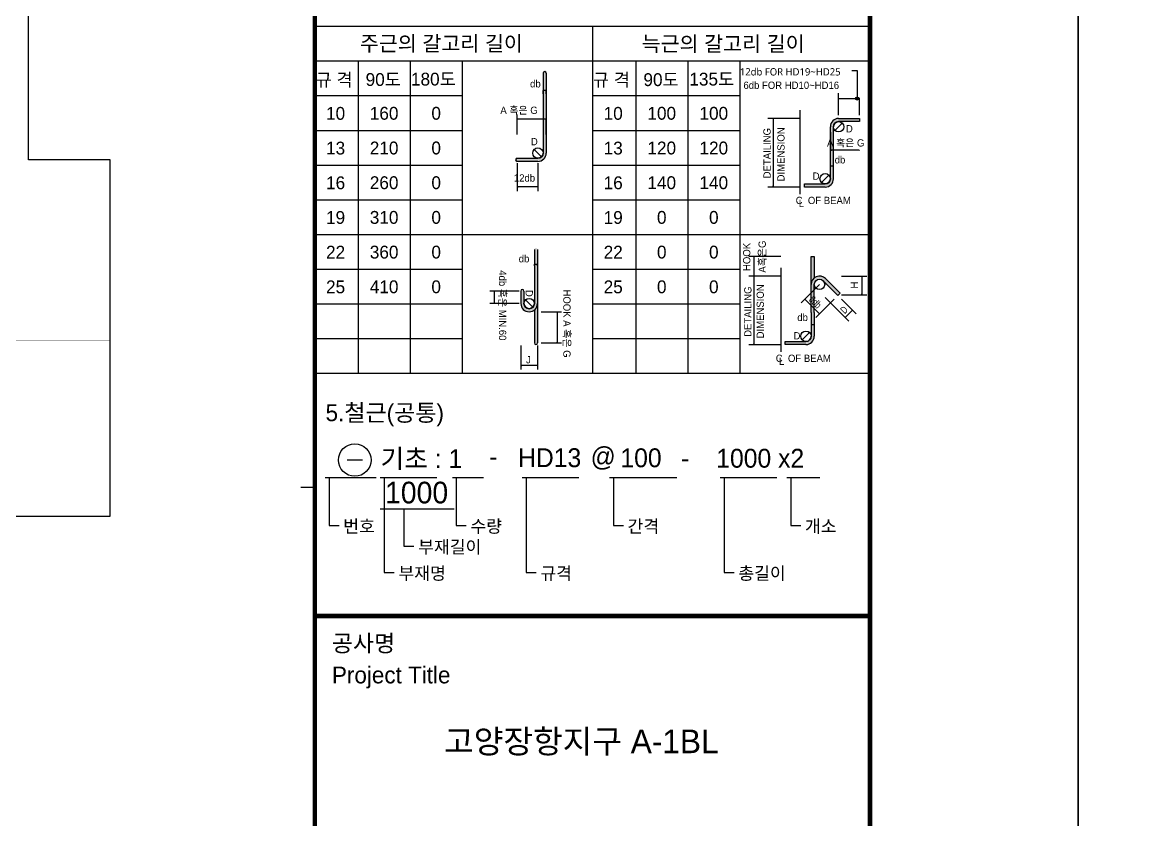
# Model space of a CAD drawing. Header units: millimetres. Extents: x 262481 to 2519995, y -394348 to 364571.
# Drawn here: x 507813 to 517333, y -177131 to -170422 of the extents above; entities that cross this region are included whole.
import ezdxf
from ezdxf.enums import TextEntityAlignment as Align

# ---------------------------------------------------------------- set-up
doc = ezdxf.new("R2010")
doc.units = ezdxf.units.MM
doc.header["$LTSCALE"] = 65
doc.layers.get('Defpoints').update_dxf_attribs({"color": 145})
doc.layers.add('XREBAR', color=1, linetype='Continuous')
doc.layers.add('버림', color=8, linetype='Continuous')
doc.styles.add('ARIAL', font='malgun.ttf')
doc.styles.add('HYULL', font='Dotum.ttf')
doc.styles.add('XRebarSheet', font='Hmkmrhd_0.ttf')
doc.dimstyles.new('NDIM', dxfattribs={"dimtxt": 3, "dimasz": 1.5, "dimexe": 2, "dimexo": 2, "dimgap": 1, "dimtad": 1, "dimdec": 0, "dimdsep": 46, "dimlunit": 6, "dimtxsty": 'ARIAL', "dimblk": 'DOT', "dimcen": 1, "dimclrd": 256, "dimclre": 7, "dimclrt": 3, "dimadec": 0, "dimazin": 0, "dimtfac": 1, "dimtdec": 0, "dimtix": 1, "dimtmove": 2, "dimatfit": 3, "dimldrblk": 'DOT', "dimfxl": 0, "dimtvp": 1, "dimtolj": 1, "dimlwd": -1, "dimlwe": -1, "dimarcsym": 0})

# ---------------------------------------------------------------- blocks, each defined once
blk = doc.blocks.new('_Dot')
at = {"color": 0, "linetype": 'ByBlock', "lineweight": -2}
blk.add_line((-0.5, 0), (-1, 0), dxfattribs=at)
at = {"color": 0, "linetype": 'ByBlock', "const_width": 0.5}
blk.add_lwpolyline([(-0.25, 0, 1), (0.25, 0, 1)], format="xyb", close=True, dxfattribs=at)
blk = doc.blocks.new('*D12')
at = {"color": 7, "transparency": 16777216}
for p, q in [((80431.86100841768, 20451.32211079024), (80431.86100841768, 20463.43033832847)), ((80476.69513445534, 20451.32211079024), (80476.69513445534, 20463.43033832847))]:
    blk.add_line(p, q, dxfattribs=at)
at = {"transparency": 16777216}
blk.add_line((80433.36100841768, 20461.43033832847), (80475.19513445534, 20461.43033832847), dxfattribs=at)
at = {"layer": 'Defpoints', "color": 0, "transparency": 16777216}
for p in [(80431.86100841768, 20449.32211079024), (80476.69513445534, 20461.43033832847), (80476.69513445534, 20449.32211079024)]:
    blk.add_point(p, dxfattribs=at)
at = {"transparency": 16777216, "xscale": 1.5, "yscale": 1.5, "zscale": 1.5, "rotation": 180}
blk.add_blockref('_Dot', (80431.86100841768, 20461.43033832847), dxfattribs=at)
at = {"transparency": 16777216, "xscale": 1.5, "yscale": 1.5, "zscale": 1.5}
blk.add_blockref('_Dot', (80476.69513445534, 20461.43033832847), dxfattribs=at)
blk = doc.blocks.new('*D13')
at = {"color": 7, "transparency": 16777216}
for p, q in [((76172.00592059758, 19023.7888496246), (76172.00592059758, 19045.34103083148)), ((76216.84004663781, 19023.7888496246), (76216.84004663781, 19045.34103083148))]:
    blk.add_line(p, q, dxfattribs=at)
at = {"transparency": 16777216}
blk.add_line((76215.34004663781, 19043.34103083148), (76173.50592059758, 19043.34103083148), dxfattribs=at)
at = {"layer": 'Defpoints', "color": 0, "transparency": 16777216}
for p in [(76172.00592059758, 19043.34103083148), (76172.00592059758, 19021.7888496246), (76216.84004663781, 19021.7888496246)]:
    blk.add_point(p, dxfattribs=at)
at = {"transparency": 16777216, "xscale": 1.5, "yscale": 1.5, "zscale": 1.5, "rotation": 180}
blk.add_blockref('_Dot', (76172.00592059758, 19043.34103083148), dxfattribs=at)
at = {"transparency": 16777216, "xscale": 1.5, "yscale": 1.5, "zscale": 1.5}
blk.add_blockref('_Dot', (76216.84004663781, 19043.34103083148), dxfattribs=at)
blk = doc.blocks.new('*D14')
at = {"transparency": 16777216}
blk.add_line((80157.61467085977, 18181.264070873), (80199.44879690022, 18181.264070873), dxfattribs=at)
at = {"layer": 'Defpoints', "color": 0, "transparency": 16777216}
for p in [(80156.11467085977, 18181.264070873), (80200.94879690022, 18181.264070873), (80200.94879690022, 18181.264070873)]:
    blk.add_point(p, dxfattribs=at)
at = {"transparency": 16777216, "xscale": 1.5, "yscale": 1.5, "zscale": 1.5, "rotation": 180}
blk.add_blockref('_Dot', (80156.11467085977, 18181.264070873), dxfattribs=at)
at = {"transparency": 16777216, "xscale": 1.5, "yscale": 1.5, "zscale": 1.5}
blk.add_blockref('_Dot', (80200.94879690022, 18181.264070873), dxfattribs=at)
blk = doc.blocks.new('xdfndgns')
at = {"color": 3, "linetype": 'ByBlock'}
blk.add_lwpolyline([(18330.00000000023, 1.629814505577087e-09), (21330.00000000023, 1.629814505577087e-09), (21330.00000000023, 1785), (24535.00000000047, 1785), (24535.00000000047, -2.095475792884827e-09), (27435.00000000047, -2.095475792884827e-09), (27435.00000000047, -600.0000000018626), (38160.00000000047, -600.0000000018626), (38160.00000000047, 2399.999999999476), (37075.00000000035, 2399.999999999476), (37075.00000000035, 6349.999999999534), (38159.99999999895, 6349.999999999534), (38159.99999999895, 9349.999999999534), (37474.99999999977, 9349.999999999534), (37474.99999999977, 13090.0000000007), (38159.99999999977, 13090.0000000007), (38159.99999999977, 16090.0000000007), (36725.00000000047, 16090.0000000007), (36725.00000000047, 19830.0000000007), (38160.0000000014, 19830.00000000064), (38160.0000000014, 22830.00000000064)], dxfattribs=at)
blk = doc.blocks.new('dhs_sheet2e')
h = blk.add_hatch(color=256)
edge = h.paths.add_edge_path()
edge.add_line((76298.96125336015, 21796.96976582365), (76298.96125336015, 20646.22719745009))
edge.add_arc((76224.2377099595, 20646.22719745009), 74.72354340071345, -90, 0, ccw=False)
edge.add_line((76224.2377099595, 20571.50365404936), (75925.34353635658, 20571.50365404936))
edge.add_arc((75925.34353635658, 20549.0865910291), 22.41706302021403, 90, 270)
edge.add_line((75925.34353635658, 20526.6695280089), (76224.2377099595, 20526.6695280089))
edge.add_arc((76224.2377099595, 20646.22719745009), 119.5576694411415, 270, 360)
edge.add_line((76343.79537940037, 20646.22719745009), (76343.79537940037, 21796.96976582365))
edge.add_arc((76321.3783163802, 21796.96976582365), 22.41706302021403, 0, 180)
blk.add_hatch(color=256).paths.add_polyline_path([(80850.31285145902, 21144.25106441687), (80551.41867785878, 21144.25106441687, 0.4142135623730951), (80431.86100841768, 21024.69339497588), (80431.86100841768, 20621.18626061187), (80431.86100841768, 20277.45796096875, -0.4142135623730951), (80357.13746501692, 20202.73441756787), (80058.243291414, 20202.73441756787), (80058.243291414, 20157.90029152745), (80357.13746501692, 20157.90029152745, 0.4142135623730951), (80476.69513445534, 20277.45796096875), (80476.69513445534, 20621.18626061187), (80476.69513445534, 21024.69339497588, -0.4142135623731351), (80551.41867785878, 21099.41693837644), (80850.31285145902, 21099.41693837644)])
h = blk.add_hatch(color=256)
h.paths.add_polyline_path([(76216.84004663781, 18481.24775142031, -0.2277350772923697), (76172.00592059758, 18387.91807562573), (76172.00592059758, 17913.34882157488, 1), (76216.84004663781, 17913.34882157488)])
h.paths.add_polyline_path([(76216.84004663781, 19258.37260278512, 1), (76172.00592059758, 19258.37260278512), (76172.00592059758, 18481.24775142031, -0.1833617738407096), (76153.19361842691, 18431.67415923174, -0.6790835972282501), (76150.11990144989, 18423.92681456279, -0.2067220824319014), (76146.85596938524, 18425.33651018766, -0.6466922135495062), (76022.5588337963, 18481.24775142031), (76022.5588337963, 18660.58425558201, 1), (75977.72470775573, 18660.58425558201), (75977.72470775573, 18481.24775142031, 1), (76216.84004663781, 18481.24775142031)])
h.paths.add_polyline_path([(76153.19361842691, 18431.67415923174, -0.03001350911933745), (76146.85596938524, 18425.33651018766, 0.2067220824319014), (76150.11990144989, 18423.92681456279, 0.6790835972282501)], flags=17)
h = blk.add_hatch(color=256)
h.paths.add_polyline_path([(80200.94879690022, 19160.1424894222), (80156.11467085977, 19160.1424894222), (80156.11467085977, 18756.6353550585, -0.2277350772923693), (80200.94879690022, 18849.96503085256)])
h.paths.add_polyline_path([(80156.11467085977, 18756.6353550585), (80156.11467085977, 18353.12822069463), (80156.11467085977, 18009.39992105134, -0.4142135623730951), (80081.391127459, 17934.67637765064), (79782.4969538562, 17934.67637765064), (79782.4969538562, 17889.84225161021), (80081.391127459, 17889.84225161021, 0.4142135623730703), (80200.94879690022, 18009.39992105134), (80200.94879690022, 18353.12822069463), (80200.94879690022, 18756.6353550585, -0.6681786379193408), (80328.50986455323, 18809.47287931142), (80539.85996156314, 18598.12278229982), (80571.56247611658, 18629.82529685157), (80360.21237910422, 18841.1753938632, 0.6681786379194261)])
at = {"color": 7, "ltscale": 2}
for p, q in [((73013.07955152483, 22471.61249064832), (81003.56706638809, 22471.61249064832)), ((77008.32330895658, 22471.61249064832), (77008.32330895623, 17477.55779385878)), ((73013.07955152483, 21972.20702096939), (81003.56706638809, 21972.20702096939)), ((73637.33638862357, 21972.20702096939), (73637.33638862323, 17477.55779385878)), ((74386.4445931419, 21972.20702096939), (74386.44459314167, 17477.55779385878)), ((75135.55279766046, 21972.20702096939), (75135.55279766023, 17477.55779385878)), ((77632.58014605532, 21972.20702096939), (77632.58014605497, 17477.55779385878)), ((78381.68835057365, 21972.20702096939), (78381.68835057341, 17477.55779385878)), ((79130.79655509209, 21972.20702096939), (79130.79655509186, 17477.55779385878)), ((73013.07955152483, 21472.80155129044), (75135.55279766046, 21472.80155129044)), ((77008.32330895646, 21472.80155129044), (79130.79655509209, 21472.80155129044)), ((75135.55279766023, 19475.1796725746), (77008.32330895646, 19475.17967257448)), ((79130.79655509186, 19475.1796725746), (81003.56706638809, 19475.17967257448)), ((73013.07955152495, 17477.55779385866), (81003.5670663882, 17477.55779385866))]:
    blk.add_line(p, q, dxfattribs=at)
for p, q in [((80742.80229946389, 21835.29825932664), (80817.52584286209, 21835.29825932664)), ((80817.52584286209, 21835.29825932664), (80817.52584286209, 21432.53723333863)), ((76298.96125336015, 21796.96976582365), (76298.96125336015, 20646.22719745009)), ((76343.79537940037, 21796.96976582365), (76343.79537940037, 20646.22719745009)), ((80553.29144837009, 21432.53723333863), (80848.44008094759, 21432.53723333863)), ((79607.92027413647, 21142.37829390558), (79607.92027413647, 20159.77306203873)), ((80431.86100841768, 20277.45796096875), (80431.86100841768, 21024.69339497588)), ((80476.69513445534, 20277.45796096875), (80476.69513445534, 21024.69339497588)), ((80498.58115360374, 20971.85587072276), (80604.25620211114, 21077.53091922868)), ((80551.41867785878, 21144.25106441687), (80850.31285145902, 21144.25106441687)), ((80850.31285145902, 21099.41693837644), (80551.41867785878, 21099.41693837644)), ((80850.31285145902, 21144.25106441687), (80850.31285145902, 21099.41693837644)), ((76277.07523421233, 20593.38967319761), (76171.40018570656, 20699.06472170251)), ((80835.33068736875, 20687.76223896944), (80431.86100841768, 20687.76223896944)), ((75925.34353635658, 20571.50365404936), (76224.2377099595, 20571.50365404936)), ((76224.2377099595, 20526.6695280089), (75925.34353635658, 20526.6695280089)), ((80058.243291414, 20202.73441756787), (80357.13746501692, 20202.73441756787)), ((80058.243291414, 20157.90029152745), (80058.243291414, 20202.73441756787)), ((80304.29994076188, 20224.62043671566), (80409.97498926928, 20330.29548522155)), ((80357.13746501692, 20157.90029152745), (80058.243291414, 20157.90029152745)), ((76172.00592059758, 19258.37260278512), (76172.00592059758, 18481.24775142031)), ((76216.84004663781, 19258.37260278512), (76216.84004663781, 18481.24775142031)), ((79332.17393658124, 19158.26971891089), (79332.17393658124, 18878.06579501095)), ((79332.17393658124, 18874.32025398835), (79332.17393658124, 17887.35865410374)), ((80156.11467085977, 18353.12822069463), (80156.11467085977, 18756.6353550585)), ((80200.94879690022, 18353.12822069463), (80200.94879690022, 18756.6353550585)), ((80328.50986455323, 18809.47287931145), (80539.85996156314, 18598.12278229982)), ((80360.21237910422, 18841.1753938632), (80571.56247611658, 18629.8252968516)), ((80883.42086264899, 18874.32025398835), (80883.42086264899, 18609.06103876836)), ((75592.11588985485, 18659.08603917298), (75592.11588985485, 18482.74596782937)), ((75977.72470775573, 18660.58425558204), (75977.72470775573, 18481.24775142031)), ((76022.5588337963, 18660.58425558204), (76022.5588337963, 18481.24775142031)), ((80357.73740677221, 18568.89524008112), (80698.5049591955, 18228.12768765743)), ((80539.85996156314, 18598.12278229982), (80571.56247611658, 18629.8252968516)), ((76150.11990144989, 18428.4102271653), (76044.44485294388, 18534.08527567016)), ((80065.64649201825, 18543.96100931894), (80274.34809157439, 18335.25940976347)), ((76502.40118507156, 18360.19186556753), (76502.40118507156, 17914.84703798391)), ((80156.11467085977, 18353.12822069463), (80156.11467085977, 18009.39992105137)), ((80200.94879690022, 18353.12822069463), (80200.94879690022, 18009.39992105137)), ((80749.88580984785, 18385.44843656229), (80646.85925879923, 18282.42188551271)), ((79782.4969538562, 17889.84225161024), (79782.4969538562, 17934.67637765067)), ((79782.4969538562, 17934.67637765067), (80081.391127459, 17934.67637765067)), ((80028.55360320397, 17956.56239679843), (80134.22865171148, 18062.23744530429)), ((80081.391127459, 17889.84225161024), (79782.4969538562, 17889.84225161024)), ((76215.3418302288, 17590.39332109163), (75979.22292416473, 17590.39332109163))]:
    blk.add_line(p, q)
at = {"color": 1}
for p, q in [((76298.96125336015, 21500.97193801258), (76298.96125336015, 21548.42724075032)), ((76342.29537940049, 21546.42724075032), (76300.46125336015, 21546.42724075032)), ((76343.79537940037, 21500.97193801258), (76343.79537940037, 21548.42724075032)), ((75925.34353635658, 20915.99426267779), (75925.34353635658, 21199.59552371025)), ((75926.8417527657, 21139.6668673488), (76342.29716299137, 21139.6668673488)), ((75925.3435363567, 20500.06555519704), (75925.3435363567, 20098.93728323156)), ((76224.2377099595, 20500.06555519704), (76224.2377099595, 20098.93728323156)), ((76222.73949355038, 20158.86593959306), (75926.8417527657, 20158.86593959306))]:
    blk.add_line(p, q, dxfattribs=at)
at = {"color": 7}
for p, q in [((80551.41867785878, 21191.5822178057), (80551.41867785878, 21507.44805379049)), ((80850.31285145902, 21191.5822178057), (80850.31285145902, 21435.03426068701)), ((76343.79537940037, 20915.99426267779), (76343.79537940037, 21141.66448922752)), ((79995.96742934501, 21144.25106441687), (79533.00945368467, 21144.25106441687)), ((80431.86100841768, 20947.47282422663), (80431.86100841768, 20685.26521162107)), ((79995.96742934501, 20157.90029152745), (79533.00945368467, 20157.90029152745)), ((79720.22109178454, 19160.1424894222), (79257.47614557657, 19160.1424894222)), ((79720.22109178454, 18876.19302449963), (79257.47614557657, 18876.19302449963)), ((79720.22109178454, 18876.19302449963), (79257.47614557657, 18876.19302449963)), ((80273.90667533001, 18754.86969008759), (80011.35229416448, 18492.31530892127)), ((80591.11424240423, 18876.19302449963), (80958.33168310078, 18876.19302449963)), ((75953.0794787833, 18660.58425558204), (75532.18723349331, 18660.58425558204)), ((80591.11424240423, 18607.18826825707), (80958.33168310078, 18607.18826825707)), ((75953.0794787833, 18481.24775142031), (75532.18723349331, 18481.24775142031)), ((80485.25677234237, 18543.51959307588), (80222.70239117683, 18280.9652119095)), ((80488.78810228407, 18437.84454457002), (80698.50495919702, 18228.12768765903)), ((80594.46315078903, 18543.51959307591), (80804.18000770197, 18333.80273616491)), ((76270.59111721825, 18361.69008197656), (76562.32984143321, 18361.69008197653)), ((76270.59111721825, 17913.34882157488), (76562.32984143321, 17913.34882157488)), ((75977.72470775573, 17876.89445714964), (75977.72470775573, 17530.46466473016)), ((76216.84004663781, 17876.89445714964), (76216.84004663781, 17530.46466473016)), ((79720.22109178454, 17885.48588359245), (79257.47614557657, 17885.48588359245)), ((73477.56704179326, 16230.46617143872), (73697.04801720916, 16230.46617143872)), ((73013.07955152506, 15831.15401352596), (72813.31736365356, 15831.15401352596))]:
    blk.add_line(p, q, dxfattribs=at)
at = {"linetype": 'Continuous'}
for p, q in [((79998.46445669339, 20053.28733076644), (79998.46445669339, 21263.80873385802)), ((79722.71811913291, 17785.22929084924), (79722.71811913291, 18995.75069394076))]:
    blk.add_line(p, q, dxfattribs=at)
at = {"color": 4}
for p, q in [((80156.11467085977, 19160.1424894222), (80200.94879690022, 19160.1424894222)), ((80156.11467085977, 18756.6353550585), (80156.11467085977, 19160.1424894222)), ((80200.94879690022, 19160.1424894222), (80200.94879690022, 18849.96503085259)), ((76216.84004663781, 18481.24775142031), (76216.84004663781, 17913.34882157488)), ((76172.00592059758, 18387.91807562576), (76172.00592059758, 17913.34882157488))]:
    blk.add_line(p, q, dxfattribs=at)
at = {"color": 1, "ltscale": 2}
for p, q in [((73160.81900724908, 15979.59645963594), (73897.22805903864, 15979.59645963594)), ((73217.32354116312, 15979.59645963594), (73217.323541163, 15288.33423137732)), ((73955.03101223381, 15979.59645963594), (74769.10166701209, 15979.59645963594)), ((74011.53554614808, 15979.59645963594), (74011.53554614785, 14611.37912925193)), ((74991.9741642637, 15979.59645963594), (75438.05171603581, 15979.59645963594)), ((75048.47869817773, 15979.59645963594), (75048.47869817761, 15288.33423137732)), ((75998.39594837767, 15979.59645963594), (76812.46660315583, 15979.59645963594)), ((76054.9004822917, 15979.59645963594), (76054.90048229159, 14611.37912925193)), ((77253.2058876775, 15979.59645963594), (78222.28100755194, 15979.59645963594)), ((77309.71042159153, 15979.59645963594), (77309.71042159142, 15288.33423137732)), ((78846.88847967994, 15979.59645963594), (79660.95913445821, 15979.59645963594)), ((78903.39301359409, 15979.59645963594), (78903.39301359397, 14611.37912925193)), ((79804.81345207547, 15979.59645963594), (80281.23050952458, 15979.59645963594)), ((79861.3179859895, 15979.59645963594), (79861.3179859895, 15288.33423137732)), ((73955.03101223381, 15525.48245593559), (75020.42789345363, 15525.48245593559)), ((74295.98415611987, 15525.48245593559), (74295.98415611975, 14991.10093580576)), ((73217.323541163, 15288.33423137732), (73361.29802923242, 15288.33423137732)), ((75048.47869817761, 15288.33423137732), (75192.45318624692, 15288.33423137732)), ((77309.71042159142, 15288.33423137732), (77453.68490966083, 15288.33423137732)), ((79861.3179859895, 15288.33423137732), (80005.2924740588, 15288.33423137732)), ((74295.98415611975, 14991.10093580576), (74439.95864418906, 14991.10093580576)), ((74011.53554614796, 14611.37912925193), (74155.51003421727, 14611.37912925193)), ((76054.90048229159, 14611.37912925193), (76198.87497036089, 14611.37912925193)), ((78903.39301359397, 14611.37912925193), (79047.36750166328, 14611.37912925193))]:
    blk.add_line(p, q, dxfattribs=at)
at = {"color": 7}
blk.add_lwpolyline([(83999.99988446198, 0.0006247031269595027), (83999.99988446198, 59329.37042256282), (-0.000115538015961647, 59329.37042256282), (-0.000115538015961647, 0.0006247031269595027)], close=True, dxfattribs=at)
at = {"color": 30, "const_width": 64.92271105826397}
blk.add_lwpolyline([(81003.56706638832, 57331.748543847), (2996.432702535763, 57331.748543847), (2996.432702535763, 1997.622503418941), (81003.56706638832, 1997.622503418941)], close=True, dxfattribs=at)
for points in [[(73013.07955152506, 1997.622503418941), (73013.07955152506, 57331.748543847)], [(73013.07955152506, 13983.35377571383), (81003.56706638832, 13983.35377571383)]]:
    blk.add_lwpolyline(points, dxfattribs=at)
for centre, radius in [((80817.52584286232, 21432.53723333863), 22.41706302021403), ((80817.52584286232, 21432.53723333863), 11.20853151010702), ((80551.41867785878, 21024.69339497588), 74.72354340071345), ((80604.25620211114, 21077.53091922868), 4.483412604042807), ((80498.58115360374, 20971.85587072276), 4.483412604042807), ((76171.40018570656, 20699.06472170251), 4.483412604042807), ((76277.07523421233, 20593.38967319761), 4.483412604042807), ((80357.13746501692, 20277.45796096875), 74.72354340071345), ((80304.29994076188, 20224.62043671566), 4.483412604042807), ((80409.97498926928, 20330.29548522155), 4.483412604042807), ((80275.67234030087, 18756.6353550585), 74.72354340071345), ((76044.44485294388, 18534.08527567016), 4.483412604042807), ((76150.11990144989, 18428.4102271653), 4.483412604042807), ((80081.391127459, 18009.39992105137), 74.72354340071345), ((80134.22865171148, 18062.23744530429), 4.483412604042807), ((80028.55360320397, 17956.56239679843), 4.483412604042807)]:
    blk.add_circle(centre, radius)
at = {"color": 4}
for centre in [(76224.2377099595, 20646.22719745009), (76097.28237719694, 18481.24775142031)]:
    blk.add_circle(centre, 74.72354340071345, dxfattribs=at)
at = {"color": 7, "linetype": 'Continuous'}
blk.add_circle((73588.42543202534, 16228.70975364951), 234.0963139120095, dxfattribs=at).dxf.unprotected_set("ltscale", 0)
for centre, radius, start, end in [((76321.3783163802, 21796.96976582365), 22.41706302021403, 0, 180), ((80551.41867785878, 21024.69339497588), 119.5576694411415, 90, 180), ((80551.41867785878, 21024.69339497588), 74.72354340071345, 90, 180), ((75925.34353635658, 20549.0865910291), 22.41706302021403, 90, 270), ((76224.2377099595, 20646.22719745009), 119.5576694411415, 270, 0), ((76224.2377099595, 20646.22719745009), 74.72354340071345, 270, 0), ((80357.13746501692, 20277.45796096875), 74.72354340071345, 270, 0), ((80357.13746501692, 20277.45796096875), 119.5576694411415, 270, 0), ((80275.67234030087, 18756.6353550585), 119.5576694411415, 45.00000000206936, 180), ((76000.14177077578, 18660.58425558204), 22.41706302021403, 0, 180), ((76097.28237719694, 18481.24775142031), 119.5576694411415, 180, 0), ((76097.28237719694, 18481.24775142031), 74.72354340071345, 180, 0), ((80081.391127459, 18009.39992105137), 119.5576694411415, 270, 0), ((80081.391127459, 18009.39992105137), 74.72354340071345, 270, 0)]:
    blk.add_arc(centre, radius, start, end)
at = {"color": 4}
blk.add_arc((76194.42298361775, 17913.34882157488), 22.41706302021403, 180, 0, dxfattribs=at)
at = {"color": 1, "rotation": 180}
for p, xscale, yscale, zscale in [((76298.96125336015, 21546.42724075032), 1.5, 1.5, 1.5), ((75925.34353635658, 21139.6668673488), 11.98573127229489, 11.98573127229489, 11.98573127229489), ((75925.3435363567, 20158.86593959306), 11.98573127229489, 11.98573127229489, 11.98573127229489)]:
    blk.add_blockref('_Dot', p, dxfattribs=dict(at, xscale=xscale, yscale=yscale, zscale=zscale))
at = {"color": 1}
for p, xscale, yscale, zscale in [((76343.79537940037, 21546.42724075032), 1.5, 1.5, 1.5), ((76343.79537940037, 21139.6668673488), 1.498216409036861, 1.498216409036861, 1.498216409036861), ((76224.2377099595, 20158.86593959306), 11.98573127229489, 11.98573127229489, 11.98573127229489)]:
    blk.add_blockref('_Dot', p, dxfattribs=dict(at, xscale=xscale, yscale=yscale, zscale=zscale))
for p, xscale, yscale, zscale, rotation in [((80551.41867785878, 21432.53723333863), 14.98216409036861, 14.98216409036861, 14.98216409036861, 180), ((79607.92027413636, 21144.25106441687), 14.98216409036861, 14.98216409036861, 14.98216409036861, 90), ((80431.86100841791, 20687.76223896944), 14.98216409036861, 14.98216409036861, 14.98216409036861, 180), ((79607.92027413636, 20157.90029152745), 14.98216409036861, 14.98216409036861, 14.98216409036861, 270), ((79332.173936581, 19160.1424894222), 14.98216409036861, 14.98216409036861, 14.98216409036861, 90), ((79332.173936581, 18876.1930244996), 14.98216409036861, 14.98216409036861, 14.98216409036861, 90), ((79332.17393658124, 18876.19302449963), 1.872770511296076, 1.872770511296076, 1.872770511296076, 270), ((80883.42086264887, 18876.1930244996), 14.98216409036861, 14.98216409036861, 14.98216409036861, 90), ((75592.11588985473, 18660.58425558204), 11.98573127229489, 11.98573127229489, 11.98573127229489, 90), ((80064.02861427807, 18544.99162903486), 14.98216409036862, 14.98216409036862, 14.98216409036862, 135.0000000000825), ((80883.42086264887, 18607.18826825707), 14.98216409036861, 14.98216409036861, 14.98216409036861, 270), ((75592.11588985473, 18481.24775142031), 11.98573127229489, 11.98573127229489, 11.98573127229489, 270), ((80751.21005857573, 18386.77268529046), 14.98216409036861, 14.98216409036861, 14.98216409036861, 45.00000000025245), ((76502.40118507156, 18361.69008197656), 11.98573127229489, 11.98573127229489, 11.98573127229489, 90), ((80275.67234030284, 18333.9351610353), 14.98216409036862, 14.98216409036862, 14.98216409036862, 315.0000000000825), ((80645.53501007077, 18281.09763678457), 14.98216409036861, 14.98216409036861, 14.98216409036861, 225.0000000002524), ((76502.40118507156, 17913.34882157488), 11.98573127229489, 11.98573127229489, 11.98573127229489, 270), ((79332.173936581, 17885.48588359245), 14.98216409036861, 14.98216409036861, 14.98216409036861, 270), ((75977.72470775573, 17590.39332109163), 11.98573127229489, 11.98573127229489, 11.98573127229489, 180)]:
    blk.add_blockref('_Dot', p, dxfattribs=dict(xscale=xscale, yscale=yscale, zscale=zscale, rotation=rotation))
for p, xscale, yscale, zscale in [((80850.31285145902, 21432.53723333863), 1.872770511296076, 1.872770511296076, 1.872770511296076), ((80850.31285145925, 20687.76223896944), 14.98216409036861, 14.98216409036861, 14.98216409036861), ((76216.84004663792, 17590.39332109163), 11.98573127229489, 11.98573127229489, 11.98573127229489)]:
    blk.add_blockref('_Dot', p, dxfattribs=dict(xscale=xscale, yscale=yscale, zscale=zscale))
at = {"color": 3}
for s, height, style, p in [('주근의 갈고리 길이', 217.4691082045185, 'XRebarSheet', (73661.59451565158, 22115.6866785179)), ('늑근의 갈고리 길이', 217.4691082045185, 'XRebarSheet', (77716.38878149574, 22111.42003622386)), ('규 격', 184.8487419738407, 'XRebarSheet', (73024.73986612982, 21609.26289996036)), ('180도', 184.8487419738407, 'XRebarSheet', (74396.46216473635, 21618.27675999011)), ('규 격', 184.8487419738407, 'XRebarSheet', (77015.76379676827, 21609.29722596018)), ('135도', 184.8487419738407, 'XRebarSheet', (78402.84131680185, 21618.54028731518)), ('90도', 184.8487419738407, 'XRebarSheet', (73743.94082604197, 21612.65241209537)), ('90도', 184.8487419738407, 'XRebarSheet', (77741.8607668461, 21610.75072961528)), ('기초 : 1', 271.8363852556481, 'HYULL', (73958.24809070572, 16112.4802642877)), ('HD13', 271.8363852556481, 'HYULL', (75937.64377717325, 16126.43363300603)), ('@', 271.8363852556481, 'HYULL', (76981.89166370314, 16143.63338198003)), ('100', 271.8363852556481, 'HYULL', (77410.5005767279, 16124.89207902888)), ('1000 x2', 271.8363852556481, 'HYULL', (78789.84391008446, 16118.64509359529)), ('-', 271.8363852556481, 'HYULL', (75524.62085892621, 16143.63338198003)), ('-', 271.8363852556481, 'HYULL', (78283.30564878834, 16120.26845704819)), ('번호', 181.2242568370987, 'XRebarSheet', (73421.3991103553, 15184.80390182682)), ('수량', 181.2242568370987, 'XRebarSheet', (75252.55426736991, 15184.80390182682)), ('간격', 181.2242568370987, 'XRebarSheet', (77513.78599078371, 15184.80390182682)), ('개소', 181.2242568370987, 'XRebarSheet', (80065.39355518168, 15184.80390182682)), ('부재길이', 181.2242568370987, 'XRebarSheet', (74500.05972531193, 14887.57060625523)), ('부재명', 181.2242568370987, 'XRebarSheet', (74215.61111534014, 14507.84879970143)), ('규격', 181.2242568370987, 'XRebarSheet', (76258.97605148389, 14507.84879970143)), ('총길이', 181.2242568370987, 'XRebarSheet', (79107.46858278615, 14507.84879970143))]:
    blk.add_text(s, height=height, dxfattribs=dict(at, style=style)).set_placement(p)
for s, style, p in [('12db FOR HD19~HD25', 'ARIAL', (79128.84406839486, 21763.37363200722)), ('db', 'HYULL', (76110.58367398474, 21591.28744361247)), ('6db FOR HD10~HD16', 'HYULL', (79181.12777518085, 21570.08717019609)), ('A 혹은 G', 'HYULL', (75682.63311767566, 21210.11882506311)), ('D', 'HYULL', (80656.03163861716, 20944.652168153)), ('D', 'HYULL', (76121.82232956227, 20758.79950657571)), ('A 혹은 G', 'HYULL', (80383.99088152568, 20740.74393005302)), ('db', 'HYULL', (80494.58285478142, 20497.10695952876)), ('12db', 'HYULL', (75877.33105862979, 20236.30510163191)), ('D', 'HYULL', (80177.80096085521, 20262.80141201548)), ('C  OF BEAM', 'HYULL', (79933.34141056845, 19912.73555218196)), ('L', 'HYULL', (79978.17553660611, 19870.27210812553)), ('db', 'HYULL', (75947.1768436823, 19073.7025112336)), ('db', 'HYULL', (79955.85303065612, 18229.08733726872)), ('D', 'HYULL', (79902.0546232973, 17964.56579501092)), ('C  OF BEAM', 'HYULL', (79646.5586010617, 17640.32114424699)), ('J', 'HYULL', (76052.44825115637, 17620.34346824657)), ('L', 'HYULL', (79691.39272710215, 17597.85770019054))]:
    blk.add_text(s, height=104.8751486325803, dxfattribs=dict(style=style)).set_placement(p)
at = {"style": 'HYULL'}
for s, rotation, p in [('DETAILING', 90, (79572.82685368159, 20283.01899914548)), ('DIMENSION', 90, (79773.16771307832, 20238.90045262303)), ('A혹은G', 90, (79503.2009659484, 18925.53515425359)), ('HOOK', 90, (79280.55123917991, 18949.79930590451)), ('4db 혹은 MIN.60', 270, (75662.78553567559, 18959.93599479049)), ('DETAILING', 90, (79297.08051612368, 18001.82031664954)), ('DIMENSION', 90, (79475.34633784299, 17979.76110066823)), ('H', 90, (80828.62656146626, 18696.85652033793)), ('D', 270, (76045.39513925463, 18676.75513278964)), ('HOOK A 혹은 G', 270, (76588.81075876392, 18682.99478262066))]:
    blk.add_text(s, height=104.8751486325803, rotation=rotation, dxfattribs=at).set_placement(p)
at = {"style": 'HYULL', "width": 0.8}
for s, rotation, p in [('6db', 314.9999999979307, (80113.48923512327, 18528.33310703919)), ('D', 45.00000000206936, (80638.0712766418, 18324.26847611688))]:
    blk.add_text(s, height=104.8751486325803, rotation=rotation, dxfattribs=at).set_placement(p)
at = {"color": 7, "style": 'XRebarSheet'}
blk.add_text('5.철근(공통)', height=242.7110582639715, dxfattribs=at).set_placement((73166.97625711292, 16788.00725289475))
at = {"color": 3, "linetype": 'Continuous', "style": 'HYULL'}
e = blk.add_text('1000', height=312.128418549346, dxfattribs=at)
e.set_placement((74023.46037536487, 15760.51712582548), align=Align.MIDDLE_LEFT)
e.dxf.unprotected_set("ltscale", 0)
at = {"color": 7, "style": 'XRebarSheet'}
for s, p in [('공사명', (73258.97492570209, 13591.60632875442)), ('Project Title', (73258.97492570209, 13135.09750702613))]:
    blk.add_text(s, height=241.632342449465, dxfattribs=at).set_placement(p, align=Align.MIDDLE_LEFT)
for base, p1, p2, picture, middle in [((80476.69513445534, 20461.43033832847), (80431.86100841768, 20449.32211079024), (80476.69513445534, 20449.32211079024), '*D12', (80454.2780714365, 20461.43033832847)), ((76172.00592059758, 19043.34103083148), (76216.84004663781, 19021.7888496246), (76172.00592059758, 19021.7888496246), '*D13', (76194.4229836177, 19043.34103083148)), ((80200.94879690022, 18181.264070873), (80156.11467085977, 18181.264070873), (80200.94879690022, 18181.264070873), '*D14', (80178.53173388, 18181.264070873))]:
    dim = blk.add_linear_dim(base=base, p1=p1, p2=p2, text=' ', dimstyle='NDIM')
    dim.commit()
    dim.dimension.update_dxf_attribs({"geometry": picture, "text_midpoint": middle})

msp = doc.modelspace()

# ---------------------------------------------------------------- linework, layer by layer
at = {"color": 7, "ltscale": 2}
for p, q in [((510273.5928314736, -171329.5225986743), (511515.2396787549, -171329.5225986743)), ((512610.8104263566, -171329.5225986743), (513852.4572736378, -171329.5225986743)), ((510273.5928314736, -171621.6747980346), (511515.2396787549, -171621.6747980346)), ((512610.8104263566, -171621.6747980347), (513852.4572736378, -171621.6747980346)), ((510273.5928314736, -171913.826997395), (511515.2396787549, -171913.826997395)), ((512610.8104263566, -171913.826997395), (513852.4572736378, -171913.826997395)), ((510273.5928314736, -172205.9791967553), (511515.2396787549, -172205.9791967553)), ((512610.8104263562, -172205.9791967553), (513852.4572736378, -172205.9791967553)), ((510273.5928314736, -172498.1313961157), (511515.2396787549, -172498.1313961157)), ((512610.8104263562, -172498.1313961157), (513852.4572736378, -172498.1313961157)), ((510273.5928314736, -172790.2835954761), (511515.2396787549, -172790.2835954761)), ((512610.8104263562, -172790.2835954761), (513852.4572736378, -172790.2835954761)), ((510273.5928314736, -173082.4357948364), (511515.2396787549, -173082.4357948364)), ((512610.8104263562, -173082.4357948364), (513852.4572736378, -173082.4357948364))]:
    msp.add_line(p, q, dxfattribs=at)
at = {"layer": 'XREBAR', "color": 171, "linetype": 'Continuous', "const_width": 1}
for points in [[(504564.0942, -170533.8588916393), (504564.0942, -170533.8588916393), (505624.0942, -170533.8588916393), (505642.8442, -170528.8348442812), (505656.5701526419, -170515.1088916393), (505661.5942, -170496.3588916393), (507864.0942, -170496.3588916393), (507864.0942, -170496.3588916393)], [(504549.0942, -173133.8588916393), (504549.0942, -173133.8588916393), (505624.0942, -173133.8588916393), (505642.8442, -173128.8348442812), (505656.5701526419, -173115.1088916393), (505661.5942, -173096.3588916393), (508549.0942, -173096.3588916393), (508549.0942, -173096.3588916393)]]:
    msp.add_lwpolyline(points, dxfattribs=at).dxf.unprotected_set("ltscale", 0)

# ---------------------------------------------------------------- block references
at = {"color": 255, "xscale": 0.5849999991953608, "yscale": 0.5849999991953608, "zscale": 0.5849999991953608}
for p in [(467560.9413525807, -183598.959289541), (516700.941284991, -183598.959289541)]:
    msp.add_blockref('dhs_sheet2e', p, dxfattribs=at)
at = {"layer": '버림'}
msp.add_blockref('xdfndgns', (470389.0941980913, -180926.358905499), dxfattribs=at)

# ---------------------------------------------------------------- texts
at = {"color": 3, "style": 'XRebarSheet'}
for s, height, p in [('10', 108.1365139059755, (510448.2982030602, -171186.5043593011)), ('160', 108.1365139059755, (510856.8736185423, -171185.8015778601)), ('0', 108.1365139059755, (511295.101917583, -171185.8015778601)), ('10', 108.1365139059755, (512785.5157979432, -171186.5043593011)), ('100', 108.1365139059755, (513194.0912134254, -171185.8015778601)), ('100', 108.1365139059755, (513632.3195124659, -171185.8015778601)), ('13', 108.1365139059414, (510448.2982030602, -171478.6565586615)), ('210', 108.1365139059414, (510856.8736185423, -171477.9537772205)), ('0', 108.1365139059414, (511295.101917583, -171477.9537772205)), ('13', 108.1365139059414, (512785.5157979432, -171478.6565586615)), ('120', 108.1365139059414, (513194.0912134254, -171477.9537772205)), ('120', 108.1365139059414, (513632.3195124659, -171477.9537772205)), ('16', 108.1365139059414, (510448.2982030602, -171770.8087580218)), ('260', 108.1365139059755, (510856.8736185423, -171770.1059765809)), ('0', 108.1365139059755, (511295.101917583, -171770.1059765809)), ('16', 108.1365139059414, (512785.5157979432, -171770.8087580218)), ('140', 108.1365139059755, (513194.0912134254, -171770.1059765809)), ('140', 108.1365139059755, (513632.3195124659, -171770.1059765809)), ('19', 108.1365139059414, (510448.2982030602, -172062.9609573822)), ('310', 108.1365139059414, (510856.8736185423, -172062.2581759412)), ('0', 108.1365139059414, (511295.101917583, -172062.2581759412)), ('19', 108.1365139059755, (512785.5157979432, -172062.9609573822)), ('0', 108.1365139059414, (513194.0912134254, -172062.2581759412)), ('0', 108.1365139059414, (513632.3195124659, -172062.2581759412)), ('22', 108.1365139059755, (510448.2982030602, -172355.1131567424)), ('360', 108.1365139059755, (510856.8736185423, -172354.4103753016)), ('0', 108.1365139059755, (511295.101917583, -172354.4103753016)), ('22', 108.1365139059755, (512785.5157979432, -172355.1131567424)), ('0', 108.1365139059755, (513194.0912134254, -172354.4103753016)), ('0', 108.1365139059755, (513632.3195124659, -172354.4103753016)), ('25', 108.1365139059414, (510448.2982030602, -172647.2653561028)), ('410', 108.1365139059414, (510856.8736185423, -172646.5625746619)), ('0', 108.1365139059414, (511295.101917583, -172646.5625746619)), ('25', 108.1365139059414, (512785.5157979432, -172647.2653561028)), ('0', 108.1365139059414, (513194.0912134254, -172646.5625746619)), ('0', 108.1365139059414, (513632.3195124659, -172646.5625746619))]:
    msp.add_text(s, height=height, dxfattribs=at).set_placement(p, align=Align.MIDDLE_CENTER)
msp.add_text('고양장항지구 A-1BL', height=198.8999997264227, dxfattribs=at).set_placement((512517.0887226877, -176470.7490229922), align=Align.MIDDLE)

doc.saveas('drawing.dxf')
